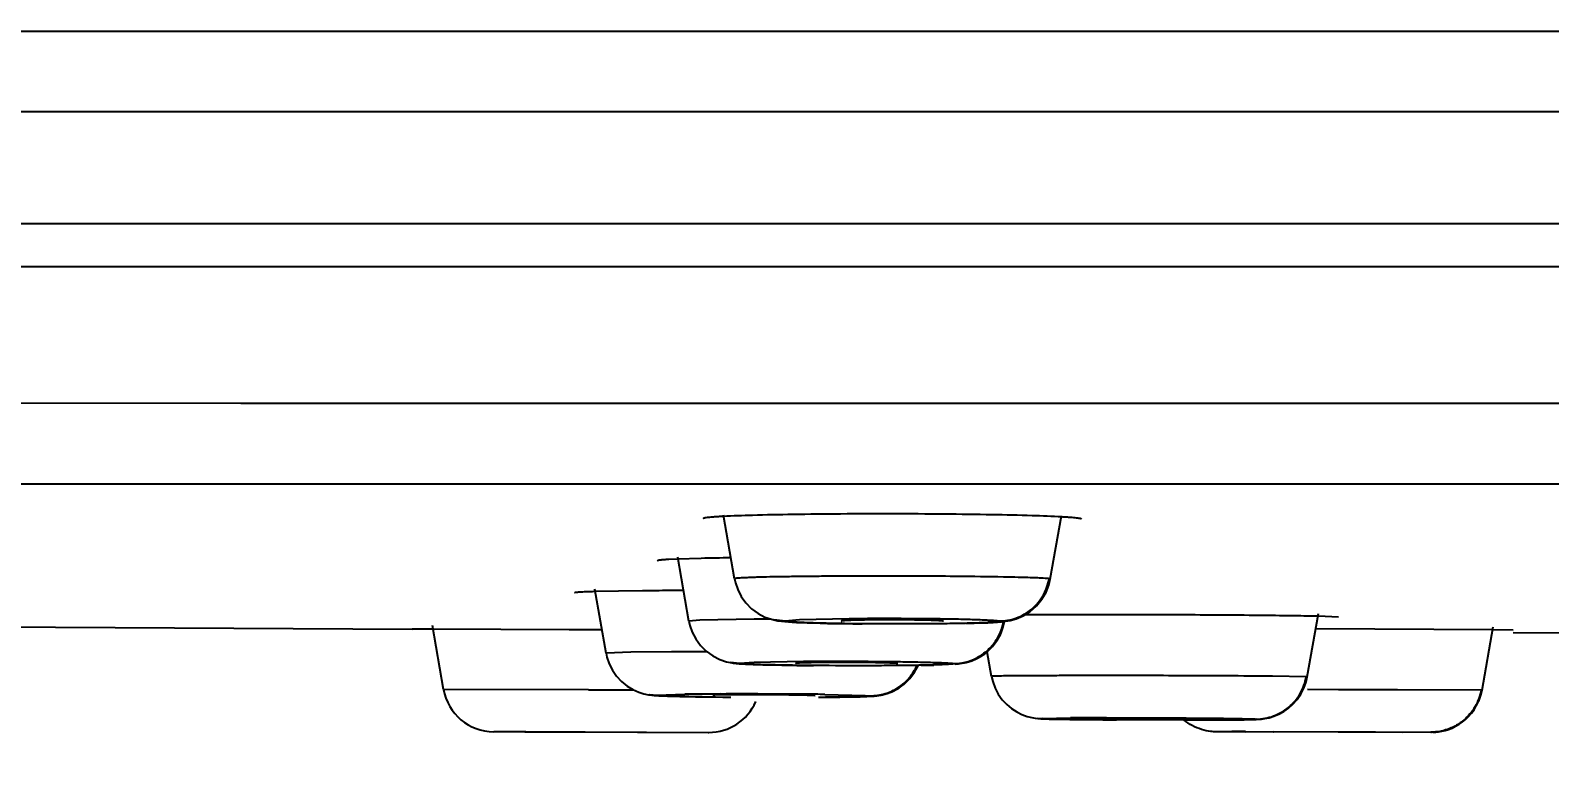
# Model space of a CAD drawing. Header units: millimetres. Extents: x 687 to 1107, y -116 to 478.
# Drawn here: x 825.908 to 828.88, y 374.643 to 376.087 of the extents above; entities that cross this region are included whole.
import ezdxf

# ---------------------------------------------------------------- set-up
doc = ezdxf.new("R2010")
doc.units = ezdxf.units.MM
doc.header["$LTSCALE"] = 0.1
doc.layers.add('DIM', color=3, linetype='Continuous')
doc.styles.get("Standard").update_dxf_attribs({"font": 'arial.ttf'})
doc.dimstyles.new('ISO-25', dxfattribs={"dimtxt": 2.5, "dimasz": 2.5, "dimexe": 1.25, "dimexo": 0.625, "dimtad": 1, "dimlfac": 5, "dimtxsty": 'Standard', "dimcen": 2.5, "dimadec": 0, "dimazin": 0, "dimtfac": 1, "dimtmove": 0, "dimatfit": 3, "dimfxl": 0, "dimarcsym": 0})

# ---------------------------------------------------------------- blocks, each defined once
blk = doc.blocks.new('*D69')
at = {"layer": 'Defpoints', "color": 0}
for p in [(804.6861, 376.0872), (858.1644, 376.0869), (858.1644, 365.5396)]:
    blk.add_point(p, dxfattribs=at)
at = {"layer": 'DIM', "color": 0, "lineweight": -2}
for p, q in [((804.6861, 375.4622), (804.6861, 364.2896)), ((858.1644, 375.4619), (858.1644, 364.2896)), ((807.1861, 365.5396), (855.6644, 365.5396))]:
    blk.add_line(p, q, dxfattribs=at)
at = {"layer": 'DIM', "color": 0}
for points in [[(807.1861, 365.9563), (807.1861, 365.123), (804.6861, 365.5396)], [(855.6644, 365.9563), (855.6644, 365.123), (858.1644, 365.5396)]]:
    blk.add_solid(points, dxfattribs=at)
at = {"layer": 'DIM', "color": 0, "insert": (850.4227, 367.4411), "char_height": 2.5, "attachment_point": 5}
blk.add_mtext('267.5', dxfattribs=at)

msp = doc.modelspace()

# ---------------------------------------------------------------- linework, layer by layer
for p, q in [((831.4252, 376.085), (816.7494, 376.085)), ((821.5669, 375.9281), (831.4252, 375.9287)), ((831.4252, 375.7083), (821.6172, 375.7083)), ((857.7399, 375.6246), (805.1103, 375.6246)), ((826.3195, 375.3573), (825.4932, 375.3574)), ((826.3686, 375.3573), (826.3195, 375.3573)), ((826.4181, 375.3573), (826.3686, 375.3573)), ((827.1829, 375.3572), (826.4181, 375.3573)), ((827.2235, 375.3572), (827.1829, 375.3572)), ((827.4338, 375.3572), (827.2235, 375.3572)), ((827.4583, 375.3572), (827.4338, 375.3572)), ((827.4953, 375.3572), (827.4583, 375.3572)), ((827.6334, 375.3572), (827.4953, 375.3572)), ((827.6768, 375.3572), (827.6334, 375.3572)), ((827.6914, 375.3572), (827.6768, 375.3572)), ((827.771, 375.3572), (827.6914, 375.3572)), ((827.7884, 375.3572), (827.771, 375.3572)), ((827.8316, 375.3572), (827.7884, 375.3572)), ((827.9646, 375.3572), (827.8316, 375.3572)), ((828.0052, 375.3572), (827.9646, 375.3572)), ((828.7365, 375.3571), (828.0052, 375.3572)), ((828.7764, 375.3571), (828.7365, 375.3571)), ((829.0906, 375.3571), (828.7764, 375.3571)), ((819.2583, 375.2004), (831.4252, 375.1993)), ((827.2854, 375.014), (827.2635, 375.1386)), ((827.9031, 375.0133), (827.9249, 375.1375)), ((827.1961, 374.9313), (827.1741, 375.0561)), ((827.1736, 375.0525), (827.1567, 375.0517)), ((827.2199, 375.0539), (827.1736, 375.0525)), ((827.2854, 375.014), (827.2854, 375.014)), ((827.9002, 375.0015), (827.903, 375.0133)), ((827.903, 375.0133), (827.901, 375.014)), ((827.1052, 374.9904), (827.0115, 374.9889)), ((827.0339, 374.8686), (827.0119, 374.9934)), ((827.185, 374.991), (827.1575, 374.9909)), ((828.4059, 374.8219), (828.4278, 374.9458)), ((828.4672, 374.9389), (828.428, 374.9406)), ((825.138, 374.9233), (826.6547, 374.9155)), ((826.6942, 374.9154), (826.6547, 374.9155)), ((826.7161, 374.7975), (826.6941, 374.9224)), ((826.9621, 374.9144), (826.6942, 374.9154)), ((827.0259, 374.9141), (826.9621, 374.9144)), ((827.2177, 374.9329), (827.1961, 374.9313)), ((827.1961, 374.9313), (827.1961, 374.9313)), ((827.3235, 374.9347), (827.2177, 374.9329)), ((827.3562, 374.9349), (827.3235, 374.9347)), ((827.3622, 374.9335), (827.3619, 374.9335)), ((827.3851, 374.9308), (827.3622, 374.9335)), ((827.3847, 374.932), (827.4128, 374.9342)), ((827.4128, 374.9342), (827.5097, 374.9364)), ((827.4943, 374.9312), (827.4952, 374.9308)), ((827.6943, 374.9309), (827.6934, 374.9312)), ((827.7379, 374.9267), (827.7545, 374.9272)), ((827.8112, 374.9198), (827.8137, 374.9303)), ((828.7698, 374.914), (828.4224, 374.9158)), ((828.7479, 374.7963), (828.7698, 374.9202)), ((828.8092, 374.9133), (828.7698, 374.914)), ((827.0822, 374.8702), (827.0339, 374.8686)), ((827.1621, 374.871), (827.0822, 374.8702)), ((827.2311, 374.8712), (827.2125, 374.8712)), ((827.2956, 374.8482), (827.2769, 374.85)), ((827.2769, 374.85), (827.2769, 374.85)), ((827.2953, 374.8492), (827.3236, 374.8509)), ((827.3236, 374.8509), (827.4206, 374.8525)), ((827.405, 374.8484), (827.4058, 374.8482)), ((827.605, 374.848), (827.6042, 374.8483)), ((827.7348, 374.8494), (827.7355, 374.8496)), ((827.7882, 374.823), (827.7797, 374.8713)), ((827.7169, 374.847), (827.7235, 374.8476)), ((828.4041, 374.8221), (828.3377, 374.8233)), ((828.4037, 374.8122), (828.4059, 374.8219)), ((828.4059, 374.8219), (828.4041, 374.8221)), ((826.9999, 374.7967), (826.7161, 374.7975)), ((826.9999, 374.7967), (827.0881, 374.7965)), ((828.4065, 374.7977), (828.467, 374.7976)), ((828.467, 374.7976), (828.5264, 374.7975)), ((828.5264, 374.7975), (828.5825, 374.7973)), ((828.5825, 374.7973), (828.7462, 374.7964)), ((828.7479, 374.7963), (828.7462, 374.7964)), ((828.7464, 374.7895), (828.7479, 374.7963)), ((827.1199, 374.7866), (827.1192, 374.7867)), ((827.1333, 374.7856), (827.1199, 374.7866)), ((827.1331, 374.7863), (827.1881, 374.788)), ((827.144, 374.7849), (827.1333, 374.7857)), ((827.2223, 374.7831), (827.144, 374.7849)), ((827.1876, 374.7836), (827.198, 374.7834)), ((827.2463, 374.786), (827.2429, 374.7857)), ((827.2429, 374.7857), (827.2436, 374.7855)), ((827.3368, 374.7869), (827.2463, 374.786)), ((827.4428, 374.7851), (827.4421, 374.7853)), ((827.4429, 374.7851), (827.4428, 374.7851)), ((827.4622, 374.7877), (827.5408, 374.7859)), ((827.5414, 374.7838), (827.4635, 374.7824)), ((827.5408, 374.7859), (827.5516, 374.7851)), ((827.5518, 374.7845), (827.5414, 374.7838)), ((827.5667, 374.7855), (827.5669, 374.7855)), ((827.8788, 374.7406), (827.8785, 374.7406)), ((827.8877, 374.7402), (827.8788, 374.7406)), ((827.8877, 374.7402), (827.8864, 374.7404)), ((827.8875, 374.7406), (827.9427, 374.7417)), ((828.014, 374.7382), (827.8877, 374.7402)), ((827.9412, 374.7389), (827.9602, 374.7386)), ((827.9602, 374.7386), (827.9819, 374.7384)), ((827.9819, 374.7384), (828.0062, 374.7382)), ((827.9972, 374.7401), (827.9978, 374.74)), ((828.0062, 374.7382), (828.0329, 374.7381)), ((828.1972, 374.7396), (828.1965, 374.7397)), ((828.1972, 374.7396), (828.1972, 374.7396)), ((828.2015, 374.7378), (828.2237, 374.7379)), ((828.2237, 374.7379), (828.2435, 374.738)), ((828.2435, 374.738), (828.2608, 374.7381)), ((828.306, 374.7395), (828.3072, 374.7393)), ((826.8142, 374.7149), (826.8154, 374.7149)), ((826.8154, 374.7149), (826.9825, 374.7142)), ((826.8155, 374.7146), (826.8156, 374.7146)), ((826.877, 374.7145), (826.8155, 374.7146)), ((826.875, 374.7145), (826.9934, 374.7142)), ((826.9934, 374.7142), (827.0955, 374.7139)), ((826.9934, 374.7142), (827.2338, 374.7133)), ((827.0955, 374.7139), (827.2339, 374.7135)), ((827.2338, 374.7133), (827.235, 374.7133)), ((828.2296, 374.7145), (828.2269, 374.7146)), ((828.2296, 374.7147), (828.2284, 374.7148)), ((828.2296, 374.7149), (828.2583, 374.7151)), ((828.2849, 374.7141), (828.2296, 374.7147)), ((828.2849, 374.7152), (828.648, 374.7138)), ((828.5386, 374.714), (828.3392, 374.7145)), ((828.3392, 374.7145), (828.3398, 374.7144)), ((828.5392, 374.714), (828.5386, 374.714)), ((828.5392, 374.714), (828.5392, 374.714)), ((828.6481, 374.7136), (828.5925, 374.7133)), ((828.648, 374.7138), (828.6492, 374.7137))]:
    msp.add_line(p, q)
for points in [[(827.2855, 375.014), (827.2872, 375.0061), (827.2917, 374.9928), (827.2984, 374.9795), (827.3075, 374.9669), (827.3187, 374.9555), (827.3314, 374.9462), (827.3449, 374.9391), (827.3574, 374.9347), (827.3622, 374.9335)], [(827.8639, 374.9501), (827.8765, 374.9612), (827.8869, 374.974), (827.8949, 374.9878), (827.9002, 375.0015)], [(827.7545, 374.9272), (827.7688, 374.9276), (827.7809, 374.9281), (827.7911, 374.9286), (827.7997, 374.9292), (827.8076, 374.9298), (827.8156, 374.9308), (827.8247, 374.9325), (827.8367, 374.9359), (827.8503, 374.9417), (827.8639, 374.9501)], [(827.1961, 374.9313), (827.198, 374.9229), (827.2026, 374.9095), (827.2095, 374.8962), (827.2187, 374.8836), (827.2301, 374.8722), (827.243, 374.863), (827.2569, 374.856), (827.2697, 374.8517), (827.2769, 374.85)], [(827.3619, 374.9335), (827.3692, 374.932), (827.377, 374.9309), (827.3839, 374.9302), (827.3909, 374.9296), (827.3984, 374.9292), (827.4069, 374.9287), (827.4166, 374.9283), (827.4274, 374.9279)], [(827.4274, 374.9279), (827.4396, 374.9275), (827.4529, 374.9271)], [(827.4529, 374.9271), (827.4675, 374.9268), (827.4831, 374.9265), (827.4998, 374.9262), (827.5171, 374.926), (827.5352, 374.9258)], [(827.7796, 374.8711), (827.7903, 374.8817), (827.7993, 374.8936), (827.8063, 374.9065), (827.8112, 374.9198)], [(828.8092, 374.9087), (829.0461, 374.908), (831.055, 374.9058)], [(827.034, 374.8686), (827.0357, 374.8608), (827.04, 374.8478), (827.0463, 374.8352), (827.0544, 374.8234), (827.0642, 374.8129), (827.075, 374.8041), (827.0865, 374.7971), (827.0978, 374.7921), (827.1082, 374.7888), (827.1169, 374.787), (827.1199, 374.7866)], [(827.2769, 374.85), (827.2824, 374.8491), (827.2888, 374.8483), (827.2946, 374.8478), (827.3004, 374.8474), (827.3066, 374.8471), (827.3137, 374.8467), (827.3217, 374.8464), (827.3308, 374.8461), (827.3409, 374.8458), (827.3521, 374.8455), (827.3643, 374.8453)], [(827.7235, 374.8476), (827.731, 374.8487), (827.7348, 374.8494)], [(827.7355, 374.8496), (827.7383, 374.8502), (827.7495, 374.8537), (827.7621, 374.8593)], [(827.7554, 374.8561), (827.7677, 374.8626), (827.7796, 374.8711)], [(827.7621, 374.8593), (827.7748, 374.8674), (827.7797, 374.8716)], [(827.3643, 374.8453), (827.3777, 374.845), (827.392, 374.8448), (827.4071, 374.8446), (827.4231, 374.8444), (827.4396, 374.8442)], [(827.5667, 374.7855), (827.5752, 374.7871), (827.5858, 374.7901), (827.5969, 374.7948), (827.6084, 374.8014), (827.6193, 374.8098), (827.6293, 374.82)], [(827.6174, 374.8081), (827.6283, 374.8189), (827.6375, 374.8311), (827.6445, 374.8443), (827.6446, 374.8446)], [(827.6293, 374.82), (827.6378, 374.8316), (827.6445, 374.8443), (827.6447, 374.8446)], [(827.6504, 374.8447), (827.6636, 374.845), (827.6753, 374.8452)], [(827.7883, 374.823), (827.7905, 374.8133), (827.7952, 374.8002), (827.8015, 374.7881), (827.8092, 374.7773), (827.8179, 374.7679), (827.8274, 374.7599), (827.8374, 374.7534), (827.8476, 374.7484), (827.8578, 374.7446), (827.8669, 374.7423), (827.8739, 374.7411), (827.8788, 374.7406)], [(827.5717, 374.7864), (827.5814, 374.7888), (827.593, 374.793), (827.6053, 374.7995), (827.6174, 374.8081)], [(828.378, 374.7684), (828.3861, 374.7776), (828.3933, 374.7881), (828.3992, 374.7997), (828.4037, 374.8122)], [(828.7157, 374.7388), (828.7217, 374.7446), (828.7273, 374.7509), (828.7323, 374.7578), (828.7368, 374.7651), (828.7407, 374.7728), (828.7439, 374.7809), (828.7464, 374.7895)], [(828.7412, 374.7742), (828.7414, 374.7746), (828.7455, 374.7861), (828.7479, 374.7963)], [(827.1192, 374.7867), (827.1235, 374.7861), (827.1284, 374.7857), (827.1327, 374.7854), (827.1373, 374.7851), (827.1422, 374.7849), (827.1479, 374.7847), (827.1542, 374.7844), (827.1614, 374.7842), (827.1693, 374.784), (827.1781, 374.7838), (827.1876, 374.7836)], [(827.198, 374.7834), (827.2093, 374.7833), (827.2213, 374.7831), (827.2343, 374.7829), (827.2481, 374.7828), (827.2627, 374.7826), (827.2782, 374.7825)], [(827.4495, 374.7823), (827.4646, 374.7824), (827.4787, 374.7825), (827.4916, 374.7826)], [(827.4916, 374.7826), (827.5033, 374.7828), (827.5138, 374.783)], [(827.5138, 374.783), (827.5229, 374.7831), (827.5309, 374.7833), (827.5379, 374.7835), (827.5439, 374.7837), (827.5491, 374.784), (827.554, 374.7842), (827.5585, 374.7846), (827.5639, 374.7851), (827.5717, 374.7864)], [(828.2608, 374.7381), (828.2686, 374.7382), (828.2759, 374.7383), (828.2826, 374.7383), (828.2886, 374.7384), (828.2939, 374.7385), (828.2984, 374.7387), (828.3024, 374.7388), (828.3058, 374.7389), (828.309, 374.739), (828.3122, 374.7392), (828.3163, 374.7396), (828.3232, 374.7404), (828.3315, 374.7422), (828.3408, 374.745), (828.3505, 374.749), (828.36, 374.7542), (828.3692, 374.7607), (828.378, 374.7684)], [(827.8785, 374.7406), (827.8812, 374.7404), (827.8849, 374.7402), (827.8883, 374.74), (827.892, 374.7398), (827.8961, 374.7397), (827.9007, 374.7396), (827.9058, 374.7395), (827.9116, 374.7393), (827.918, 374.7392), (827.9251, 374.7391), (827.9328, 374.739), (827.9412, 374.7389)], [(828.1637, 374.7377), (828.1769, 374.7377), (828.2015, 374.7378)], [(828.6514, 374.7136), (828.6538, 374.7137), (828.6573, 374.7139), (828.6628, 374.7145), (828.6693, 374.7156), (828.6758, 374.7172), (828.6826, 374.7193), (828.6894, 374.722), (828.6962, 374.7253), (828.7029, 374.7292), (828.7094, 374.7337), (828.7157, 374.7388)]]:
    msp.add_lwpolyline(points)
for centre, radius, start, end in [((827.3741, 368.1473), 6.9083, 90.80095, 91.27967), ((827.6768, 368.1148), 6.9039, 88.69764, 89.43675), ((827.2392, 361.3569), 13.6342, 90.3435, 90.56322), ((827.2664, 355.2648), 19.6064, 90.15748, 90.30479), ((827.7137, 374.9471), 0.0989, 270.0346, 296.7654), ((828.1544, 356.3076), 18.5166, 89.43291, 89.70768), ((826.8146, 374.8146), 0.1, 189.8728, 269.7548), ((827.2774, 367.8783), 6.9103, 90.15544, 90.74099), ((827.3035, 362.3697), 12.4189, 89.82444, 90.20658), ((827.3045, 361.6985), 13.0901, 89.47477, 89.83797), ((827.2353, 374.8135), 0.1, 269.8082, 336.4984), ((827.3344, 365.1416), 9.647, 89.2411, 89.46512), ((828.0231, 363.8821), 10.8599, 90.0511, 90.42415), ((828.2982, 364.5521), 10.1631, 90.07488, 90.22518)]:
    msp.add_arc(centre, radius, start, end)
for points, knots in [([(827.2628, 375.136), (827.2598, 375.1359), (827.2542, 375.1356), (827.2463, 375.1351), (827.2396, 375.1345), (827.2341, 375.134), (827.2298, 375.1334), (827.2271, 375.133), (827.2254, 375.1325), (827.2247, 375.1323), (827.224, 375.1319), (827.2241, 375.1317)], [0, 0, 0, 0, 0.230835, 0.432225, 0.603371, 0.7439, 0.853572, 0.932238, 0.95999, 0.980157, 1, 1, 1, 1]), ([(827.9257, 375.135), (827.9064, 375.1361), (827.861, 375.1377), (827.7843, 375.1395), (827.6931, 375.1406), (827.5943, 375.1411), (827.4955, 375.1409), (827.4043, 375.14), (827.3276, 375.1385), (827.2821, 375.137), (827.2628, 375.136)], [0, 0, 0, 0, 0.087159, 0.205864, 0.347058, 0.499941, 0.652831, 0.794043, 0.91278, 1, 1, 1, 1]), ([(827.9643, 375.1306), (827.9644, 375.1308), (827.9637, 375.1312), (827.963, 375.1314), (827.9613, 375.1319), (827.9586, 375.1323), (827.9543, 375.1329), (827.9488, 375.1334), (827.9422, 375.134), (827.9343, 375.1345), (827.9287, 375.1348), (827.9257, 375.135)], [0, 0, 0, 0, 0.0202, 0.040548, 0.068454, 0.147338, 0.257098, 0.397579, 0.568534, 0.7696, 1, 1, 1, 1]), ([(827.1567, 375.0517), (827.1535, 375.0515), (827.149, 375.0513), (827.1435, 375.0508), (827.1404, 375.0505), (827.138, 375.0502), (827.1362, 375.0498), (827.1353, 375.0496), (827.1347, 375.0493), (827.1347, 375.0491)], [0, 0, 0, 0, 0.433438, 0.604411, 0.744621, 0.85391, 0.932228, 0.979891, 1, 1, 1, 1]), ([(827.7447, 375.0184), (827.7199, 375.0187), (827.6685, 375.0191), (827.6038, 375.0193), (827.5508, 375.0193), (827.5117, 375.0192), (827.474, 375.019), (827.4383, 375.0187), (827.4053, 375.0183), (827.3755, 375.0179), (827.3529, 375.0175), (827.3367, 375.0171), (827.3263, 375.0168), (827.3169, 375.0165), (827.3087, 375.0161), (827.3017, 375.0158), (827.296, 375.0155), (827.2915, 375.0152), (827.2884, 375.0149), (827.2865, 375.0145), (827.2857, 375.0143), (827.2854, 375.0141), (827.2854, 375.014)], [0, 0, 0, 0, 0.162106, 0.335377, 0.422538, 0.508098, 0.590611, 0.668646, 0.740917, 0.806215, 0.863372, 0.888607, 0.911481, 0.931894, 0.949748, 0.964949, 0.977447, 0.987209, 0.994205, 0.99842, 0.999502, 1, 1, 1, 1]), ([(827.8031, 374.9314), (827.8142, 374.9314), (827.8374, 374.9354), (827.8683, 374.9532), (827.8911, 374.9807), (827.899, 375.003), (827.901, 375.014)], [0, 0, 0, 0, 0.241522, 0.499035, 0.75713, 1, 1, 1, 1]), ([(827.901, 375.014), (827.8999, 375.0142), (827.8972, 375.0145), (827.8898, 375.015), (827.8769, 375.0157), (827.8572, 375.0164), (827.8422, 375.0167), (827.8338, 375.0169)], [0, 0, 0, 0, 0.049113, 0.120964, 0.330959, 0.625878, 1, 1, 1, 1]), ([(827.0115, 374.9889), (827.0085, 374.9888), (827.0028, 374.9886), (826.9949, 374.9884), (826.9882, 374.9881), (826.9827, 374.9878), (826.9784, 374.9875), (826.9756, 374.9872), (826.974, 374.987), (826.9732, 374.9868), (826.9727, 374.9867), (826.9725, 374.9865), (826.9725, 374.9865)], [0, 0, 0, 0, 0.231514, 0.433545, 0.605281, 0.746328, 0.856389, 0.935196, 0.962826, 0.982617, 0.994698, 1, 1, 1, 1]), ([(828.428, 374.9406), (828.4126, 374.9409), (828.3769, 374.9415), (828.2902, 374.9426), (828.1629, 374.9434), (828.0067, 374.9438), (827.9015, 374.9436), (827.8523, 374.9433)], [0, 0, 0, 0, 0.080176, 0.186116, 0.452115, 0.743368, 1, 1, 1, 1]), ([(827.3851, 374.9308), (827.3847, 374.9309), (827.3843, 374.931), (827.3839, 374.9312), (827.3837, 374.9314), (827.3837, 374.9316), (827.3839, 374.9317), (827.3843, 374.9319), (827.3845, 374.9319), (827.3847, 374.932)], [0, 0, 0, 0, 0.371811, 0.483005, 0.552484, 0.607435, 0.69135, 0.821014, 1, 1, 1, 1]), ([(827.5123, 374.9261), (827.4963, 374.9263), (827.4735, 374.9267), (827.4446, 374.9274), (827.4266, 374.928), (827.4117, 374.9286), (827.4, 374.9293), (827.3915, 374.9299), (827.3868, 374.9305), (827.3851, 374.9308)], [0, 0, 0, 0, 0.375676, 0.538759, 0.680896, 0.798772, 0.890573, 0.957229, 1, 1, 1, 1]), ([(827.6934, 374.9312), (827.6929, 374.9313), (827.6915, 374.9315), (827.6876, 374.9319), (827.6807, 374.9323), (827.6701, 374.9327), (827.6569, 374.933), (827.6415, 374.9333), (827.6245, 374.9335), (827.6064, 374.9337), (827.5878, 374.9337), (827.5695, 374.9336), (827.552, 374.9335), (827.5361, 374.9333), (827.524, 374.933), (827.5154, 374.9328), (827.5101, 374.9326), (827.5054, 374.9324), (827.5016, 374.9322), (827.4985, 374.9319), (827.4965, 374.9317), (827.4954, 374.9316), (827.4948, 374.9314), (827.4945, 374.9314), (827.4943, 374.9312), (827.4943, 374.9312)], [0, 0, 0, 0, 0.008463, 0.02126, 0.059238, 0.112634, 0.179668, 0.25781, 0.344428, 0.436481, 0.530658, 0.623657, 0.712259, 0.793267, 0.863824, 0.894444, 0.92157, 0.944915, 0.964269, 0.979524, 0.990583, 0.994513, 0.99737, 0.999163, 1, 1, 1, 1]), ([(827.5097, 374.9364), (827.5416, 374.9367), (827.5896, 374.9368), (827.6527, 374.9364), (827.697, 374.9359), (827.7357, 374.9351), (827.7634, 374.9342), (827.7811, 374.9334), (827.7906, 374.9328), (827.7977, 374.9322), (827.8016, 374.9317), (827.8031, 374.9314)], [0, 0, 0, 0, 0.326394, 0.490974, 0.64455, 0.779114, 0.886598, 0.927729, 0.960066, 0.984015, 1, 1, 1, 1]), ([(827.8035, 374.9303), (827.8021, 374.93), (827.7984, 374.9295), (827.7918, 374.9289), (827.7826, 374.9283), (827.7653, 374.9275), (827.738, 374.9268), (827.6997, 374.9261), (827.6556, 374.9256), (827.6082, 374.9255), (827.5601, 374.9256), (827.528, 374.9259), (827.5123, 374.9261)], [0, 0, 0, 0, 0.014808, 0.037663, 0.069036, 0.109375, 0.215868, 0.350157, 0.50411, 0.669736, 0.838166, 1, 1, 1, 1]), ([(827.7582, 374.8588), (827.7653, 374.8624), (827.7754, 374.8691), (827.7869, 374.8801), (827.7968, 374.8923), (827.8062, 374.9091), (827.8105, 374.9237), (827.8118, 374.9309)], [0, 0, 0, 0, 0.256475, 0.38544, 0.513638, 0.763289, 1, 1, 1, 1]), ([(827.8031, 374.9314), (827.8034, 374.9314), (827.8039, 374.9312), (827.8043, 374.931), (827.8045, 374.9309), (827.8044, 374.9307), (827.8042, 374.9305), (827.8039, 374.9304), (827.8036, 374.9303), (827.8035, 374.9303)], [0, 0, 0, 0, 0.371752, 0.482989, 0.552447, 0.607407, 0.691288, 0.820908, 1, 1, 1, 1]), ([(827.8137, 374.9304), (827.8137, 374.9304), (827.8137, 374.9305), (827.8136, 374.9305), (827.8135, 374.9305)], [0, 0, 0, 0, 0.156387, 1, 1, 1, 1]), ([(827.2956, 374.8483), (827.2953, 374.8483), (827.2949, 374.8484), (827.2945, 374.8486), (827.2943, 374.8487), (827.2944, 374.8489), (827.2946, 374.849), (827.2949, 374.8491), (827.2952, 374.8492), (827.2953, 374.8492)], [0, 0, 0, 0, 0.376734, 0.484707, 0.54612, 0.592991, 0.676919, 0.81189, 1, 1, 1, 1]), ([(827.4225, 374.8444), (827.4066, 374.8446), (827.3777, 374.845), (827.3439, 374.8458), (827.3221, 374.8465), (827.3104, 374.847), (827.302, 374.8476), (827.2974, 374.848), (827.2956, 374.8483)], [0, 0, 0, 0, 0.376295, 0.681756, 0.799595, 0.891244, 0.95763, 1, 1, 1, 1]), ([(827.6042, 374.8483), (827.6029, 374.8485), (827.599, 374.8487), (827.5916, 374.8491), (827.5811, 374.8494), (827.568, 374.8497), (827.5526, 374.85), (827.5355, 374.8501), (827.5174, 374.8503), (827.4988, 374.8503), (827.4804, 374.8503), (827.4629, 374.8502), (827.4492, 374.8501), (827.4391, 374.8499), (827.4323, 374.8498), (827.4262, 374.8497), (827.4208, 374.8495), (827.4162, 374.8494), (827.4123, 374.8492), (827.4093, 374.849), (827.4073, 374.8489), (827.4061, 374.8488), (827.4055, 374.8487), (827.4052, 374.8486), (827.405, 374.8485), (827.405, 374.8484)], [0, 0, 0, 0, 0.020758, 0.058353, 0.111472, 0.178333, 0.256401, 0.343034, 0.435182, 0.529516, 0.622718, 0.711548, 0.79279, 0.829637, 0.863566, 0.894285, 0.921501, 0.944924, 0.964341, 0.97964, 0.990721, 0.99465, 0.997493, 0.999253, 1, 1, 1, 1]), ([(827.4206, 374.8525), (827.4526, 374.8527), (827.5006, 374.8528), (827.5637, 374.8524), (827.6079, 374.8519), (827.6466, 374.8512), (827.6743, 374.8505), (827.6919, 374.8499), (827.7014, 374.8494), (827.7084, 374.8489), (827.7122, 374.8485), (827.7138, 374.8483)], [0, 0, 0, 0, 0.326878, 0.491601, 0.645239, 0.779778, 0.887144, 0.92818, 0.960397, 0.984197, 1, 1, 1, 1]), ([(827.7138, 374.8483), (827.7141, 374.8482), (827.7145, 374.8481), (827.7149, 374.848), (827.7151, 374.8478), (827.715, 374.8477), (827.7148, 374.8476), (827.7145, 374.8475), (827.7142, 374.8474), (827.714, 374.8474)], [0, 0, 0, 0, 0.376678, 0.484701, 0.546091, 0.592974, 0.676859, 0.811779, 1, 1, 1, 1]), ([(827.714, 374.8474), (827.7126, 374.8471), (827.709, 374.8468), (827.7022, 374.8463), (827.693, 374.8459), (827.6757, 374.8453), (827.6484, 374.8447), (827.61, 374.8442), (827.5659, 374.8439), (827.5028, 374.8438), (827.4546, 374.8441), (827.4225, 374.8444)], [0, 0, 0, 0, 0.014872, 0.037807, 0.069262, 0.109676, 0.216283, 0.350625, 0.504565, 0.670107, 1, 1, 1, 1]), ([(827.5516, 374.7851), (827.5611, 374.7851), (827.5802, 374.7879), (827.6022, 374.798), (827.6175, 374.8097), (827.6309, 374.8234), (827.6387, 374.8358), (827.6426, 374.8445)], [0, 0, 0, 0, 0.248702, 0.498627, 0.623821, 0.74915, 1, 1, 1, 1]), ([(828.2489, 374.824), (828.224, 374.8241), (828.1727, 374.8243), (828.1079, 374.8245), (828.0548, 374.8246), (828.0156, 374.8246), (827.9778, 374.8246), (827.9421, 374.8245), (827.9089, 374.8244), (827.879, 374.8243), (827.8562, 374.8242), (827.84, 374.8241), (827.8295, 374.824), (827.8201, 374.8239), (827.8118, 374.8238), (827.8048, 374.8237), (827.7997, 374.8236), (827.7963, 374.8235), (827.7942, 374.8234), (827.7924, 374.8234), (827.7909, 374.8233), (827.7898, 374.8232), (827.7889, 374.8232), (827.7886, 374.8231), (827.7882, 374.8231), (827.7882, 374.823)], [0, 0, 0, 0, 0.161632, 0.334628, 0.421724, 0.507262, 0.589794, 0.667885, 0.740243, 0.805654, 0.862945, 0.888252, 0.9112, 0.931688, 0.949616, 0.964891, 0.977459, 0.982716, 0.987284, 0.991158, 0.994334, 0.996808, 0.998575, 0.999635, 1, 1, 1, 1]), ([(828.306, 374.7395), (828.3175, 374.7395), (828.3407, 374.7436), (828.3713, 374.7613), (828.394, 374.7885), (828.4021, 374.8107), (828.4041, 374.8221)], [0, 0, 0, 0, 0.249134, 0.499106, 0.749586, 1, 1, 1, 1]), ([(828.7462, 374.7964), (828.7441, 374.785), (828.738, 374.7683), (828.7248, 374.7493), (828.7165, 374.741), (828.7121, 374.7373)], [0, 0, 0, 0, 0.499027, 0.749897, 1, 1, 1, 1]), ([(827.1333, 374.7857), (827.133, 374.7857), (827.1326, 374.7858), (827.1322, 374.7859), (827.132, 374.786), (827.1321, 374.7861), (827.1324, 374.7862), (827.1327, 374.7863), (827.133, 374.7863), (827.1331, 374.7863)], [0, 0, 0, 0, 0.380447, 0.484892, 0.537513, 0.576364, 0.661495, 0.802467, 1, 1, 1, 1]), ([(827.4421, 374.7853), (827.4408, 374.7854), (827.437, 374.7856), (827.4297, 374.7859), (827.4192, 374.7861), (827.4061, 374.7864), (827.3908, 374.7866), (827.3674, 374.7868), (827.3492, 374.7869), (827.3368, 374.7869)], [0, 0, 0, 0, 0.038358, 0.108784, 0.208788, 0.334997, 0.482601, 0.646589, 1, 1, 1, 1]), ([(827.5516, 374.7851), (827.5519, 374.7851), (827.5523, 374.785), (827.5527, 374.7849), (827.5529, 374.7848), (827.5528, 374.7847), (827.5526, 374.7846), (827.5522, 374.7845), (827.5519, 374.7845), (827.5518, 374.7845)], [0, 0, 0, 0, 0.380393, 0.484893, 0.53749, 0.576357, 0.661438, 0.802351, 1, 1, 1, 1]), ([(828.1965, 374.7397), (828.1952, 374.7398), (828.1914, 374.7399), (828.1842, 374.7401), (828.1738, 374.7403), (828.155, 374.7405), (828.1335, 374.7407), (828.1101, 374.7408), (828.0915, 374.7408), (828.0731, 374.7409), (828.0555, 374.7409), (828.0416, 374.7408), (828.0315, 374.7408), (828.0247, 374.7407), (828.0186, 374.7407), (828.0131, 374.7406), (828.0084, 374.7405), (828.0045, 374.7405), (828.0018, 374.7404), (828.0001, 374.7403), (827.999, 374.7403), (827.9983, 374.7403), (827.9977, 374.7402), (827.9974, 374.7402), (827.9972, 374.7402), (827.9972, 374.7401)], [0, 0, 0, 0, 0.019784, 0.056613, 0.109171, 0.175675, 0.340228, 0.43255, 0.527181, 0.620773, 0.710045, 0.79174, 0.828807, 0.862945, 0.893858, 0.92125, 0.944827, 0.964369, 0.979761, 0.985867, 0.990895, 0.994832, 0.997666, 0.999385, 1, 1, 1, 1]), ([(828.0134, 374.742), (828.0454, 374.742), (828.0934, 374.742), (828.1565, 374.7417), (828.2007, 374.7414), (828.2392, 374.741), (828.2699, 374.7406), (828.2913, 374.7401), (828.3022, 374.7398), (828.306, 374.7395)], [0, 0, 0, 0, 0.327813, 0.492804, 0.646552, 0.781031, 0.888163, 0.961002, 1, 1, 1, 1]), ([(828.3061, 374.7391), (828.3024, 374.7388), (828.2916, 374.7386), (828.2705, 374.7382), (828.24, 374.738), (828.2015, 374.7378), (828.1573, 374.7377), (828.0942, 374.7378), (828.046, 374.738), (828.014, 374.7382)], [0, 0, 0, 0, 0.038163, 0.110364, 0.217198, 0.351637, 0.505534, 0.670887, 1, 1, 1, 1]), ([(828.2269, 374.7146), (828.2238, 374.7147), (828.2143, 374.7153), (828.1986, 374.7186), (828.1807, 374.7262), (828.1698, 374.7335), (828.1648, 374.7377)], [0, 0, 0, 0, 0.138379, 0.421497, 0.710541, 1, 1, 1, 1]), ([(828.7121, 374.7373), (828.7062, 374.7323), (828.6932, 374.7237), (828.6786, 374.7184), (828.6711, 374.7166)], [0, 0, 0, 0, 0.499646, 1, 1, 1, 1]), ([(828.6711, 374.7166), (828.6692, 374.7162), (828.6616, 374.7146), (828.6538, 374.7139), (828.648, 374.7139)], [0, 0, 0, 0, 0.251208, 1, 1, 1, 1])]:
    msp.add_open_spline(points, degree=3, knots=knots)

# ---------------------------------------------------------------- dimensions: what is measured, and where the dimension line sits
at = {"layer": 'DIM'}
dim = msp.add_linear_dim(base=(858.1644, 365.5396), p1=(804.6861, 376.0872), p2=(858.1644, 376.0869), text='267.5', dimstyle='ISO-25', dxfattribs=at)
dim.commit()
dim.dimension.update_dxf_attribs({"geometry": '*D69', "text_midpoint": (850.4227, 365.5396), "dimtype": 160})

doc.saveas('drawing.dxf')
